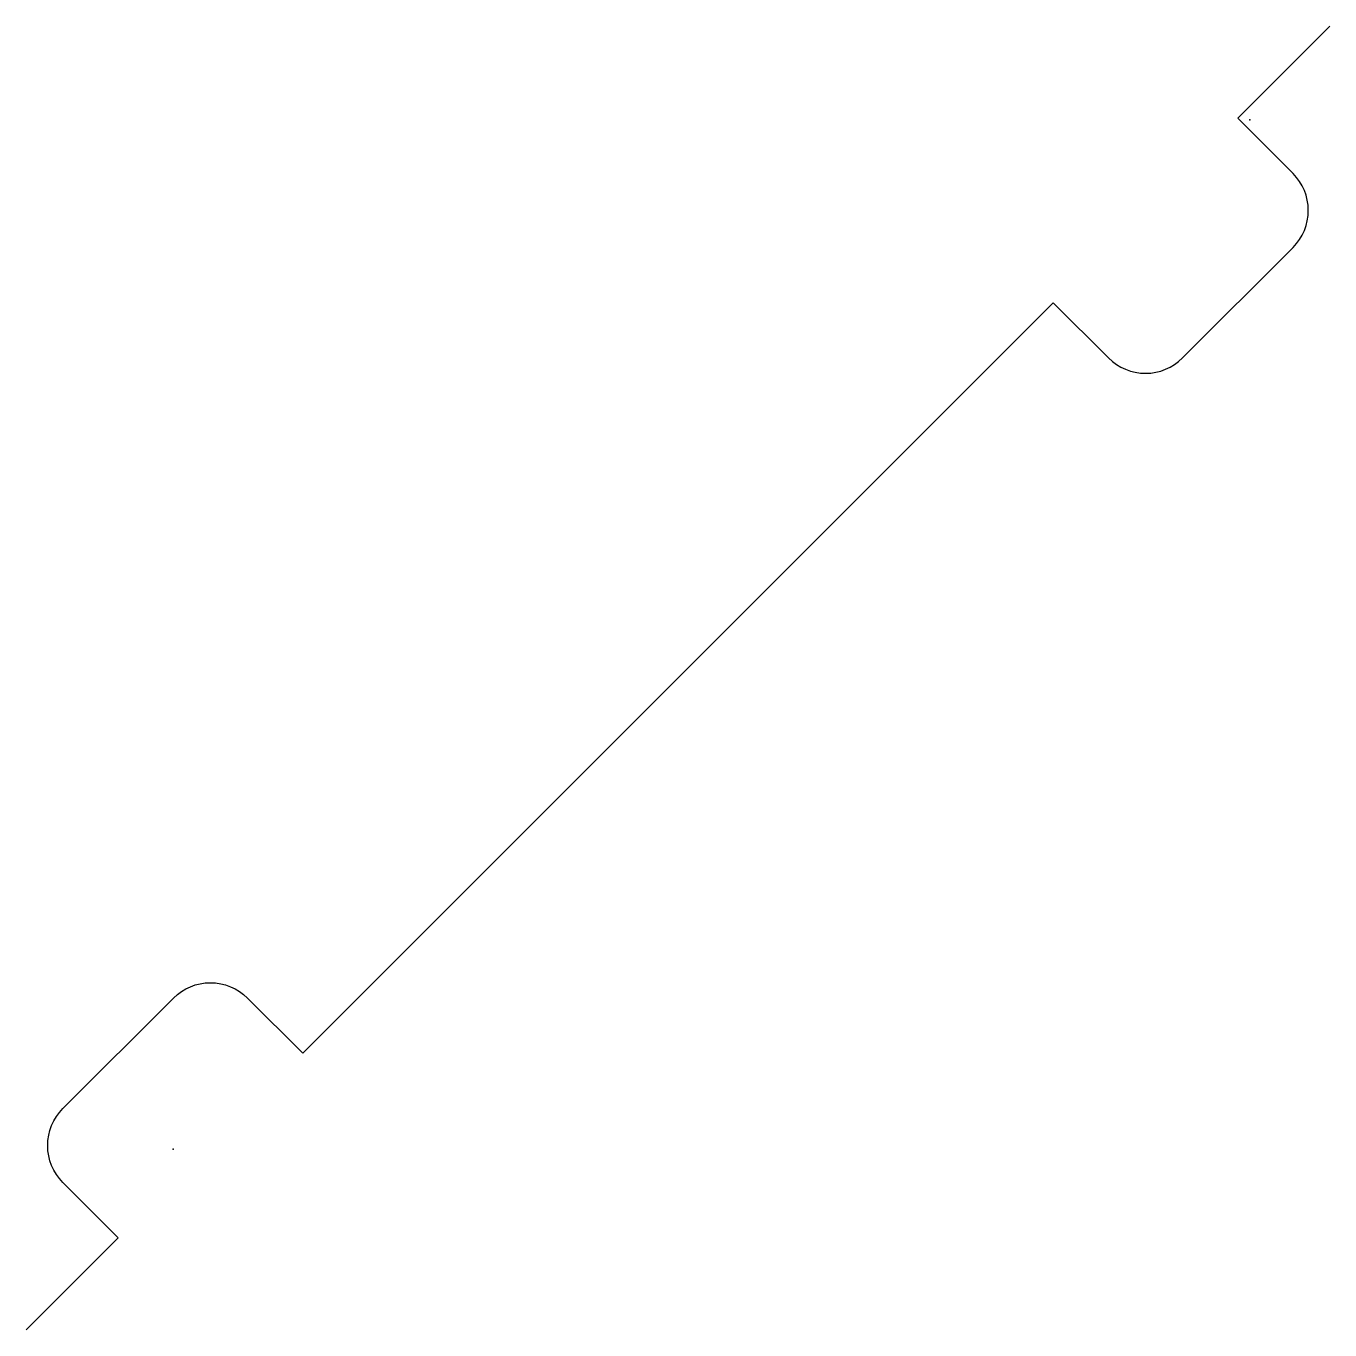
# Model space of a CAD drawing. Extents: x 0 to 50, y 0 to 50.
import ezdxf

# ---------------------------------------------------------------- set-up
doc = ezdxf.new("R2010")
doc.units = 0
doc.layers.get('0').update_dxf_attribs({"color": 250, "linetype": 'CONTINUOUS'})

msp = doc.modelspace()

# ---------------------------------------------------------------- linework, layer by layer
msp.add_lwpolyline([(0, 0), (3.536, 3.536), (1.414, 5.657, -0.414214), (1.414, 8.485), (5.657, 12.728, -0.414214), (8.485, 12.728), (10.607, 10.607), (39.393, 39.393), (41.515, 37.272, 0.414214), (44.343, 37.272), (48.586, 41.515, 0.414214), (48.586, 44.343), (46.464, 46.464), (50, 50)], format="xyb")
for p in [(46.934, 46.399), (5.645, 6.926)]:
    msp.add_point(p)

doc.saveas('drawing.dxf')
